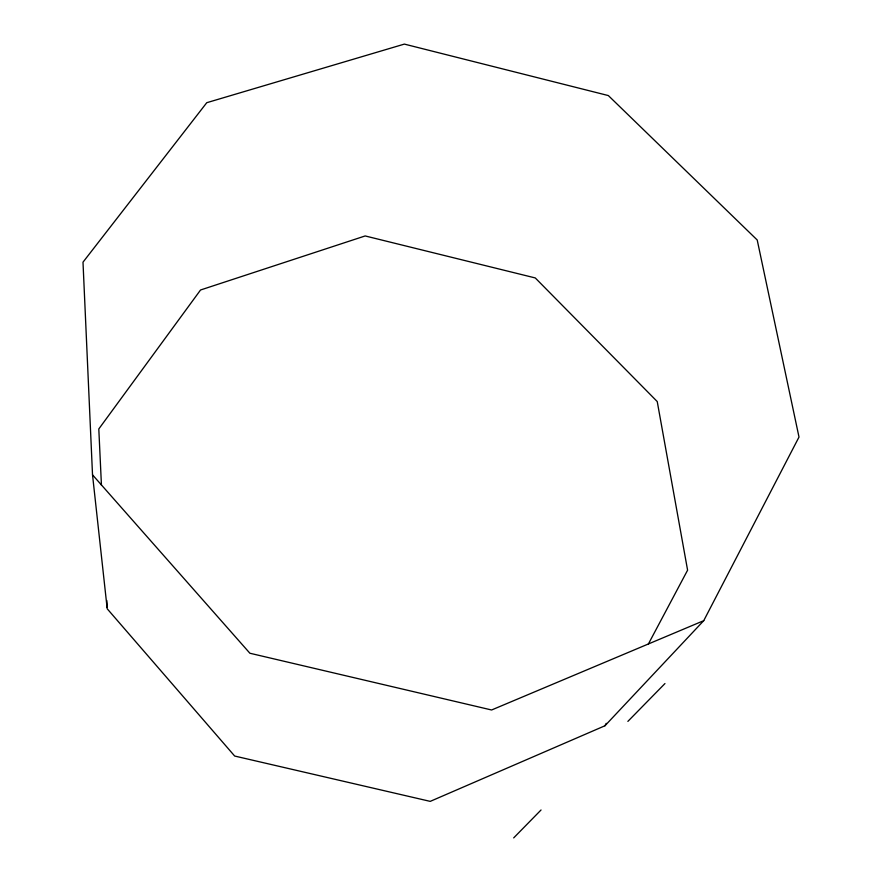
<?xml version="1.0" encoding="UTF-8"?>
<svg xmlns="http://www.w3.org/2000/svg" width="882" height="882" viewBox="0 0 882 882"><rect width="100%" height="100%" fill="white"/><g stroke="black" fill="none" stroke-linecap="round" stroke-linejoin="round"><path stroke-width="1.32" d="M703.737 620.663L799.004 437.064L757.208 239.981L608.337 95.565L404.364 44.1L206.763 102.698L82.996 262.175L92.522 474.847L107.207 608.778L234.667 756.039L430.218 801.374L604.953 725.765L703.737 620.663L491.594 709.988L249.893 653.242L92.522 474.847M604.953 725.765L606.243 723.339M648.215 644.334L687.596 570.18L657.233 401.553L535.264 277.94L365.17 235.946L200.545 289.991L98.806 428.961L101.441 485.243M513.677 837.9L541.041 809.985M627.874 721.388L664.962 683.55M106.821 600.543L107.141 607.4"/></g></svg>
